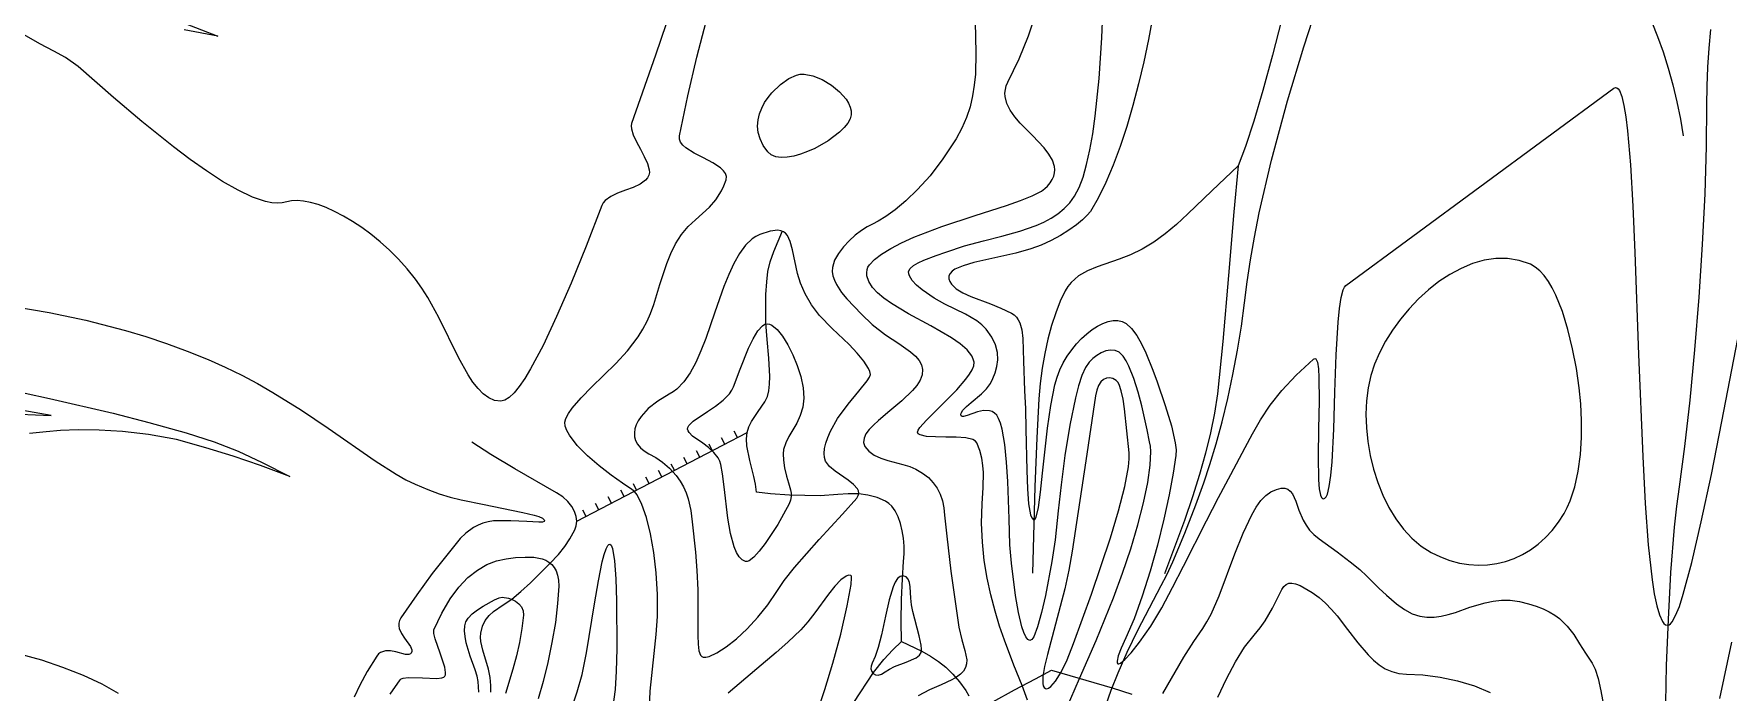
# Model space of a CAD drawing. Header units: millimetres. Extents: x 2 to 2848, y 1 to 2248.
# Drawn here: x 673.4 to 1150, y 1254.6 to 1439.6 of the extents above; entities that cross this region are included whole.
import ezdxf

# ---------------------------------------------------------------- set-up
doc = ezdxf.new("R2010")
doc.units = ezdxf.units.MM
for name, color, linetype in [('1000m', 7, 'CONTINUOUS'), ('100m', 7, 'CONTINUOUS'), ('1500m', 7, 'CONTINUOUS'), ('2000m', 7, 'CONTINUOUS'), ('200m', 7, 'CONTINUOUS'), ('500m', 7, 'CONTINUOUS'), ('上林鉄道', 7, 'CONTINUOUS'), ('州境', 7, 'CONTINUOUS'), ('河川・湖沼', 7, 'CONTINUOUS'), ('津州線', 7, 'CONTINUOUS'), ('纜車・索道', 7, 'CONTINUOUS')]:
    doc.layers.add(name, color=color, linetype=linetype)

msp = doc.modelspace()

# ---------------------------------------------------------------- linework, layer by layer
at = {"layer": '1000m', "color": 1}
for points in [[(938.071941, 1447.15892), (938.377866, 1434.405175), (938.22077, 1428.234492), (937.929056, 1425.183063), (937.443556, 1422.147525), (936.725512, 1419.122839), (935.736166, 1416.103967), (934.436761, 1413.08587), (932.78854, 1410.06351), (929.108304, 1404.46548), (925.466976, 1399.734985), (921.950353, 1395.81039), (918.644229, 1392.630061), (915.634399, 1390.132364), (913.00666, 1388.255665), (910.846805, 1386.938328), (909.24063, 1386.11872), (907.790165, 1385.357052), (906.14494, 1384.297641), (904.408954, 1382.980894), (902.686209, 1381.447216), (901.080705, 1379.737013), (899.696444, 1377.890691), (898.637425, 1375.948654), (898.00765, 1373.95131), (897.948885, 1372.817447), (898.150494, 1371.613063), (898.563441, 1370.377946), (899.13869, 1369.151884), (900.579946, 1366.886078), (902.08197, 1365.13395), (906.151854, 1360.83862), (909.231231, 1357.952181), (912.9787, 1355.03903), (916.719001, 1352.548919), (920.013846, 1350.206099), (921.34765, 1349.032156), (922.394203, 1347.825717), (923.094876, 1346.563674), (923.39104, 1345.22292), (923.24278, 1343.731178), (922.680417, 1342.247688), (921.767905, 1340.774772), (920.569203, 1339.31475), (917.569054, 1336.442676), (914.191621, 1333.650034), (910.948559, 1330.955391), (909.537309, 1329.650623), (908.351521, 1328.377318), (907.455153, 1327.137797), (906.91216, 1325.934381), (906.7865, 1324.769392), (907.14213, 1323.64515), (908.252243, 1322.266311), (909.768199, 1321.197096), (911.584747, 1320.365398), (913.596635, 1319.699111), (917.785423, 1318.574343), (919.75182, 1317.971649), (921.49255, 1317.24594), (923.386456, 1316.132367), (925.010223, 1314.865198), (926.372781, 1313.450015), (927.48306, 1311.892401), (928.34999, 1310.197939), (928.982502, 1308.372211), (929.389525, 1306.420801), (929.57999, 1304.34929), (930.159993, 1298.430591), (931.348597, 1288.618105), (933.53002, 1272.79224), (934.389387, 1269.299888), (935.28725, 1266.261235), (935.796403, 1263.659037), (935.771711, 1262.51622), (935.48964, 1261.47605), (934.882631, 1260.482813), (933.996999, 1259.582766), (932.877889, 1258.759861), (931.57044, 1257.998051), (928.571098, 1256.593526), (925.36011, 1255.24081), (922.126562, 1253.539575)], [(846.512092, 1250.235478), (846.737886, 1254.848162), (847.842169, 1265.432399), (848.4024, 1270.804851), (848.75585, 1275.83146), (848.802884, 1282.045699), (848.465687, 1288.103931), (847.802031, 1293.834762), (846.869684, 1299.066796), (845.726416, 1303.628638), (844.429996, 1307.348893), (843.038194, 1310.056166), (842.324578, 1310.976372), (841.60878, 1311.57906), (838.973048, 1313.288773), (835.807826, 1315.538745), (832.421542, 1318.170055), (829.122628, 1321.023785), (826.219511, 1323.941016), (824.020623, 1326.762828), (823.281649, 1328.08829), (822.834393, 1329.330302), (822.717408, 1330.469001), (822.96925, 1331.48452), (822.96925, 1331.48452), (823.769312, 1332.938608), (824.77182, 1334.393094), (827.282896, 1337.331865), (830.299909, 1340.358031), (833.620291, 1343.528793), (837.041474, 1346.901348), (840.360888, 1350.532896), (843.375966, 1354.480637), (844.706077, 1356.590955), (845.88414, 1358.80177), (846.844664, 1361.043597), (847.743484, 1363.566987), (849.500423, 1369.167329), (851.443777, 1375.020531), (852.575618, 1377.859997), (853.86237, 1380.54433), (855.576828, 1383.233236), (857.475379, 1385.435229), (859.475196, 1387.331123), (861.493455, 1389.101733), (863.44733, 1390.927873), (865.253996, 1392.99036), (866.830628, 1395.470007), (867.506798, 1396.922771), (868.0944, 1398.54763), (868.198869, 1399.468947), (867.946123, 1400.33027), (867.386266, 1401.14031), (866.569401, 1401.907781), (864.36507, 1403.349872), (861.733964, 1404.726246), (859.076918, 1406.106611), (856.794769, 1407.560673), (855.919542, 1408.337123), (855.288351, 1409.158137), (854.951303, 1410.032428), (854.9585, 1410.96871), (857.346221, 1422.195487), (859.882882, 1433.019892), (862.491218, 1443.122606)], [(773.593854, 1254.030479), (776.40139, 1258.00567), (776.711393, 1258.289258), (777.210406, 1258.4878), (778.667968, 1258.677721), (782.668773, 1258.564749), (786.683898, 1258.434367), (788.159361, 1258.602527), (788.67001, 1258.786924), (788.99344, 1259.05419), (789.163809, 1259.483224), (789.19998, 1260.066022), (788.943087, 1261.605412), (787.625894, 1265.5669), (786.215631, 1269.538723), (785.842402, 1271.091032), (785.88607, 1272.12095), (788.095209, 1276.786136), (790.448215, 1280.758015), (792.92005, 1284.072829), (795.485679, 1286.76682), (798.120063, 1288.876229), (800.798166, 1290.437297), (803.49495, 1291.486267), (806.18538, 1292.05938), (808.880174, 1292.37671), (811.538605, 1292.557958), (814.058468, 1292.488816), (816.337556, 1292.054975), (817.354871, 1291.665572), (818.273665, 1291.142128), (819.081162, 1290.470356), (819.764587, 1289.635967), (820.311164, 1288.624672), (820.708117, 1287.422184), (820.942671, 1286.014212), (821.00205, 1284.38647), (821.00205, 1284.38647), (820.713786, 1279.520752), (820.063596, 1274.159439), (819.119835, 1268.549231), (817.950854, 1262.936825), (816.625006, 1257.568919), (815.210644, 1252.692211)], [(893.509839, 1248.197752), (895.902369, 1255.314302), (898.15599, 1262.72088), (900.336776, 1270.851515), (902.172289, 1278.796282), (903.263747, 1284.874349), (903.405837, 1286.688109), (903.354164, 1287.196749), (903.21237, 1287.40488), (902.558087, 1287.435644), (901.858057, 1287.217001), (900.334065, 1286.132448), (898.667019, 1284.353129), (896.883541, 1282.08095), (893.073784, 1276.865647), (891.100751, 1274.326337), (889.11778, 1272.1018), (885.491939, 1268.626378), (882.220085, 1265.762474), (876.76395, 1261.15609), (868.690637, 1254.315872)]]:
    msp.add_lwpolyline(points, dxfattribs=at)
at = {"layer": '100m', "color": 1}
for points in [[(988.013912, 1444.099776), (986.901039, 1437.971064), (985.608064, 1431.773135), (984.149909, 1425.589437), (982.5415, 1419.503417), (980.797761, 1413.598524), (978.933615, 1407.958207), (976.963987, 1402.665913), (974.903801, 1397.80509), (972.76798, 1393.459186), (970.57145, 1389.71165), (969.707323, 1388.638977), (968.376702, 1387.351845), (966.637775, 1385.922546), (964.548733, 1384.423369), (962.167765, 1382.926604), (959.553062, 1381.504543), (956.762814, 1380.229475), (953.85521, 1379.17369), (949.593417, 1377.979078), (945.381786, 1376.987843), (937.797176, 1375.290683), (934.76828, 1374.42235), (932.477711, 1373.432576), (931.663062, 1372.866773), (931.097511, 1372.240157), (930.802562, 1371.54258), (930.79972, 1370.76389), (931.047404, 1369.959671), (931.473341, 1369.224753), (932.804185, 1367.926192), (934.680666, 1366.79495), (936.9912, 1365.757769), (942.468088, 1363.672564), (945.411272, 1362.478025), (948.34217, 1361.08452), (949.112656, 1360.58714), (949.752697, 1359.977437), (950.274878, 1359.254966), (950.691787, 1358.419282), (951.260131, 1356.406492), (951.55842, 1353.935504), (951.747593, 1347.604676), (952.06483, 1339.39829), (952.324265, 1334.204621), (952.464461, 1328.484287), (952.657134, 1316.88853), (952.844609, 1311.725559), (953.182842, 1307.460828), (953.739333, 1304.450563), (954.120518, 1303.527176), (954.58158, 1303.05099), (954.970408, 1303.146593), (955.323867, 1303.785111), (955.953443, 1306.485627), (956.527852, 1310.742007), (957.104636, 1316.143721), (958.495501, 1328.74103), (959.424668, 1335.115564), (960.58638, 1340.99331), (961.194829, 1343.10756), (961.995126, 1345.162615), (962.964607, 1347.141444), (964.080608, 1349.027015), (965.320465, 1350.802298), (966.661515, 1352.450262), (968.081094, 1353.953876), (969.556539, 1355.29611), (971.065185, 1356.459932), (972.58437, 1357.428313), (974.09143, 1358.18422), (975.5637, 1358.710623), (976.978518, 1358.990491), (978.31322, 1359.006794), (979.545142, 1358.742501), (980.65162, 1358.18058), (982.158773, 1356.779332), (983.60216, 1354.81659), (984.954224, 1352.48071), (986.18741, 1349.960052), (988.186918, 1345.117837), (989.38023, 1341.79681), (991.624009, 1335.183949), (993.38082, 1329.386409), (994.451224, 1324.611424), (994.666698, 1322.672151), (994.63578, 1321.06623), (993.910307, 1316.086875), (992.756035, 1309.998092), (991.239055, 1303.151294), (989.425455, 1295.8979), (987.381324, 1288.589324), (985.17275, 1281.576983), (982.865822, 1275.212293), (980.52663, 1269.84667), (979.201362, 1266.955106), (978.388284, 1264.746851), (978.089781, 1263.270749), (978.134241, 1262.82252), (978.308239, 1262.575645), (978.612073, 1262.536231), (979.046041, 1262.710382), (980.305572, 1263.723804), (982.089217, 1265.664755), (984.39936, 1268.58208), (987.54828, 1273.149529), (990.641857, 1278.304557), (993.717446, 1283.94351), (996.812399, 1289.962736), (1003.209806, 1302.727392), (1006.586966, 1309.265516), (1010.1329, 1315.7693), (1014.11252, 1323.322946), (1016.164253, 1327.193863), (1018.468359, 1331.15089), (1021.183152, 1335.211561), (1024.466951, 1339.393411), (1028.478071, 1343.713976), (1033.37483, 1348.19079), (1033.708284, 1348.353692), (1033.993496, 1348.247636), (1034.432442, 1347.300471), (1034.718164, 1345.492937), (1034.877159, 1342.968673), (1034.920956, 1336.344523), (1034.775805, 1328.577145), (1034.653679, 1320.815666), (1034.766551, 1314.209212), (1034.977352, 1311.69822), (1035.326393, 1309.906908), (1035.561034, 1309.326018), (1035.84017, 1308.978914), (1036.167115, 1308.883549), (1036.54518, 1309.05788), (1036.908599, 1309.499724), (1037.235626, 1310.217388), (1037.790427, 1312.406652), (1038.229427, 1315.478614), (1038.572466, 1319.286219), (1039.050036, 1328.520136), (1039.381874, 1338.931956), (1039.726718, 1349.345234), (1040.243307, 1358.583523), (1040.615611, 1362.394407), (1041.090378, 1365.470377), (1041.68745, 1367.664377), (1042.038052, 1368.384682), (1042.42667, 1368.82935), (1117.85649, 1424.33649), (1118.265233, 1424.513975), (1118.65495, 1424.452425), (1119.026307, 1424.159515), (1119.379969, 1423.642915), (1120.03687, 1421.969343), (1120.630979, 1419.493093), (1121.167621, 1416.275549), (1121.652119, 1412.378096), (1122.485985, 1402.788995), (1123.175173, 1391.216863), (1123.762282, 1378.152772), (1124.800648, 1349.512999), (1125.941858, 1320.798251), (1126.657522, 1307.640442), (1127.526689, 1295.937105), (1128.591955, 1286.179313), (1129.211437, 1282.183456), (1129.895918, 1278.858136), (1130.650722, 1276.264739), (1131.481174, 1274.464648), (1131.926432, 1273.881275), (1132.392598, 1273.519247), (1132.880339, 1273.386238), (1133.39032, 1273.48992), (1133.816274, 1273.789738), (1134.26403, 1274.326667), (1135.222198, 1276.081171), (1136.259321, 1278.69206), (1137.369896, 1282.097964), (1139.789386, 1291.049326), (1142.436641, 1302.444284), (1145.267633, 1315.791863), (1148.238335, 1330.60109), (1154.422759, 1362.64059)], [(669.418672, 1332.682093), (678.25435, 1332.32648), (667.043645, 1334.328998)]]:
    msp.add_lwpolyline(points, dxfattribs=at)
at = {"layer": '1500m', "color": 1}
for points in [[(879.80559, 1406.41119), (878.516458, 1408.243154), (877.638054, 1410.073129), (877.13364, 1411.887801), (876.966481, 1413.673858), (877.099841, 1415.417985), (877.496984, 1417.106869), (878.121174, 1418.727196), (878.935674, 1420.265654), (879.903749, 1421.708928), (880.988662, 1423.043704), (883.36206, 1425.334513), (885.761978, 1427.031571), (887.89453, 1428.02837), (888.909792, 1428.234781), (890.037602, 1428.252525), (892.528433, 1427.780114), (895.162164, 1426.727338), (897.733933, 1425.210397), (900.038878, 1423.345494), (901.87214, 1421.248828), (902.547871, 1420.149896), (903.028858, 1419.036599), (903.289493, 1417.923462), (903.30417, 1416.82501), (902.987353, 1415.692927), (902.301376, 1414.488689), (901.292436, 1413.241507), (900.006727, 1411.980591), (896.789789, 1409.534403), (893.020129, 1407.383814), (891.043517, 1406.492396), (889.067312, 1405.76251), (887.13771, 1405.223368), (885.300906, 1404.90418), (883.603096, 1404.834157), (882.090477, 1405.04251), (880.809242, 1405.558451), (879.80559, 1406.41119)], [(894.37145, 1360.429), (892.133222, 1363.43923), (890.340744, 1366.530416), (889.015709, 1369.534237), (888.17981, 1372.28237), (886.773139, 1378.88194), (886.130795, 1381.234726), (885.329878, 1382.944149), (884.823258, 1383.554779), (884.22096, 1384.001185), (883.504306, 1384.282239), (882.654617, 1384.396813), (880.481422, 1384.122009), (877.55195, 1383.16775), (876.468243, 1382.652807), (875.442009, 1381.975479), (873.546417, 1380.175727), (871.834091, 1377.852613), (870.273946, 1375.090257), (868.834899, 1371.97278), (867.485866, 1368.584302), (864.933506, 1361.330821), (862.368194, 1354.002776), (861.002971, 1350.521092), (859.541258, 1347.273127), (857.951972, 1344.343002), (856.204027, 1341.814835), (854.266342, 1339.772748), (853.216632, 1338.960271), (852.10783, 1338.30086), (848.895732, 1336.406821), (846.219768, 1334.289053), (844.168804, 1332.0315), (843.405466, 1330.876537), (842.831702, 1329.718105), (842.458621, 1328.566699), (842.297329, 1327.43281), (842.358935, 1326.326933), (842.654548, 1325.259559), (843.195274, 1324.241182), (843.992223, 1323.282295), (845.056502, 1322.39339), (846.39922, 1321.58496), (848.348738, 1320.500601), (850.253915, 1319.204034), (852.142652, 1317.571037), (854.04285, 1315.47739), (855.182673, 1313.897019), (856.105587, 1312.271315), (856.838387, 1310.615289), (857.407867, 1308.943946), (858.164054, 1305.615349), (858.58851, 1302.40559), (859.479236, 1293.943651), (859.899415, 1288.750685), (860.15187, 1283.31782), (860.153832, 1276.442434), (860.110292, 1270.489204), (860.207572, 1268.099303), (860.45681, 1266.229029), (860.912451, 1264.974744), (861.234687, 1264.60871), (861.62894, 1264.43281), (862.387827, 1264.422379), (863.301558, 1264.623064), (865.52205, 1265.609954), (868.147413, 1267.29783), (871.034644, 1269.591041), (874.040737, 1272.393938), (877.02269, 1275.61087), (879.837499, 1279.146188), (882.34216, 1282.90424), (884.458215, 1285.985066), (887.337196, 1289.598094), (894.258399, 1297.468594), (900.854692, 1304.611412), (904.875, 1309.12222), (905.287427, 1309.821871), (905.43554, 1310.492121), (905.348515, 1311.137864), (905.055529, 1311.763995), (903.96838, 1312.977007), (902.407505, 1314.170319), (898.798228, 1316.65449), (897.216652, 1318.023675), (896.095, 1319.52981), (895.775684, 1320.496494), (895.684192, 1321.675067), (895.81233, 1323.034617), (896.151903, 1324.544231), (896.694715, 1326.172999), (897.432572, 1327.890007), (899.46064, 1331.4651), (902.437412, 1335.51527), (905.44735, 1339.172648), (907.771083, 1342.067789), (908.450819, 1343.11407), (908.68924, 1343.83125), (908.548031, 1344.654387), (908.177824, 1345.571038), (906.860569, 1347.62921), (904.957779, 1349.894421), (902.689759, 1352.255326), (897.939242, 1356.818842), (894.37145, 1360.429)], [(912.94475, 1275.9198), (911.78314, 1270.69706), (910.84766, 1267.086584), (910.01766, 1264.602164), (909.17249, 1262.75759), (908.873633, 1261.912503), (908.850169, 1261.102925), (909.072313, 1260.387299), (909.510278, 1259.824069), (910.134277, 1259.471678), (910.914524, 1259.388571), (911.821234, 1259.63319), (912.82462, 1260.26398), (914.035769, 1261.052447), (915.50487, 1261.751088), (918.73243, 1262.99866), (921.53831, 1264.246233), (922.480311, 1264.944873), (922.95352, 1265.73334), (923.052805, 1266.666776), (922.975413, 1267.771414), (922.420369, 1270.440599), (920.61767, 1277.24272), (920.275672, 1279.148365), (920.090024, 1280.963982), (919.872069, 1284.134405), (919.681906, 1285.393844), (919.332384, 1286.372525), (918.744575, 1287.022765), (917.83955, 1287.29688), (917.043241, 1287.124369), (916.328075, 1286.522573), (915.679831, 1285.527618), (915.08429, 1284.175628), (913.994435, 1280.545038), (912.94475, 1275.9198)]]:
    msp.add_lwpolyline(points, close=True, dxfattribs=at)
msp.add_lwpolyline([(798.506094, 1254.581016), (798.367243, 1257.523274), (798.047331, 1259.107861), (797.46542, 1260.86017), (796.069567, 1264.675035), (794.998191, 1268.437273), (794.66366, 1270.183553), (794.505622, 1271.778554), (794.555868, 1273.176233), (794.84619, 1274.33055), (795.537719, 1275.403025), (796.677604, 1276.543465), (798.126625, 1277.688288), (799.745561, 1278.773915), (802.936303, 1280.513258), (804.229668, 1281.039813), (805.13607, 1281.25285), (806.860962, 1281.008227), (807.88562, 1280.643453), (808.901349, 1280.111349), (809.820346, 1279.407645), (810.554808, 1278.528076), (811.016934, 1277.468373), (811.11892, 1276.22427), (811.11892, 1276.22427), (810.672093, 1272.424695), (809.977227, 1268.573245), (809.100303, 1264.745468), (808.107303, 1261.016914), (806.036997, 1254.159663)], dxfattribs=at)
at = {"layer": '2000m', "color": 1}
msp.add_lwpolyline([(873.54586, 1291.29614), (872.586987, 1291.769071), (871.742676, 1292.642419), (871.003446, 1293.865557), (870.359819, 1295.387856), (869.321454, 1299.127428), (868.551743, 1303.45611), (867.514932, 1312.260706), (867.096158, 1315.926572), (866.64269, 1318.56145), (866.322103, 1319.515848), (865.870129, 1320.398545), (864.654185, 1321.97209), (863.159186, 1323.328595), (861.549466, 1324.514567), (858.643185, 1326.560954), (857.675286, 1327.514385), (857.384542, 1327.994008), (857.24999, 1328.48332), (857.328733, 1328.994916), (857.644282, 1329.537518), (858.866431, 1330.71574), (862.839315, 1333.444254), (865.112561, 1334.994546), (867.258682, 1336.668861), (869.038933, 1338.467199), (869.71725, 1339.412877), (870.21457, 1340.38956), (872.09146, 1345.39184), (874.414835, 1351.237476), (875.681942, 1353.902946), (876.986257, 1356.090925), (878.302975, 1357.571971), (878.958233, 1357.975693), (879.60729, 1358.11664), (880.27398, 1358.004696), (880.978264, 1357.679974), (882.46396, 1356.458861), (883.993064, 1354.586624), (885.494263, 1352.19659), (886.896243, 1349.422083), (888.127691, 1346.396429), (889.117295, 1343.252953), (889.79374, 1340.12498), (889.983652, 1337.226191), (889.651114, 1334.645212), (888.931002, 1332.327782), (887.958192, 1330.219641), (885.793982, 1326.414187), (884.872334, 1324.608354), (884.23749, 1322.79477), (884.129991, 1321.565287), (884.233759, 1319.769214), (884.548807, 1317.616551), (885.07515, 1315.3173), (885.696777, 1313.368812), (886.249746, 1311.461822), (886.398343, 1310.50253), (886.407205, 1309.52798), (886.235476, 1308.529628), (885.8423, 1307.49893), (882.652488, 1301.674604), (879.12783, 1296.329859), (877.43305, 1294.166784), (875.886298, 1292.518952), (874.564819, 1291.518143), (874.012696, 1291.301554), (873.54586, 1291.29614)], close=True, dxfattribs=at)
at = {"layer": '200m', "color": 1}
for points in [[(963.843092, 1250.01277), (967.543155, 1258.422756), (972.169296, 1269.053847), (977.05674, 1281.0471), (979.617759, 1287.994809), (981.915758, 1294.897927), (983.897275, 1301.5705), (985.508851, 1307.826578), (986.697027, 1313.480207), (987.408342, 1318.345437), (987.589336, 1322.236315), (987.464257, 1323.758263), (987.18655, 1324.96689), (986.506314, 1328.343022), (985.065734, 1335.060435), (984.048704, 1338.931825), (982.827655, 1342.750178), (981.397941, 1346.219376), (980.603385, 1347.730505), (979.75492, 1349.0433), (978.706538, 1350.091929), (977.525946, 1350.633793), (976.259452, 1350.74222), (974.953366, 1350.49054), (973.653997, 1349.95208), (972.407653, 1349.20017), (971.260645, 1348.308137), (970.25928, 1347.34931), (969.194832, 1345.801312), (968.188076, 1343.545343), (967.239903, 1340.688107), (966.3512, 1337.336309), (964.755768, 1329.575841), (963.408896, 1321.117574), (962.317702, 1312.815141), (961.489302, 1305.522177), (960.64935, 1297.37919), (959.70209, 1291.255817), (957.930605, 1281.722976), (956.864133, 1276.978189), (955.74563, 1272.941255), (954.626438, 1270.132248), (954.082629, 1269.350739), (953.5579, 1269.07124), (952.954617, 1269.342396), (952.37735, 1270.125902), (951.827676, 1271.352238), (951.307172, 1272.951883), (950.359979, 1276.993013), (949.548388, 1281.693123), (948.382467, 1290.845598), (947.91033, 1295.95995), (947.699475, 1303.330741), (947.358598, 1313.789781), (947.021022, 1319.204708), (946.508887, 1324.224471), (945.77484, 1328.459997), (945.309802, 1330.162085), (944.77153, 1331.52221), (944.236685, 1332.381597), (943.611775, 1333.007208), (942.91263, 1333.425799), (942.155078, 1333.664127), (940.528072, 1333.707019), (938.857394, 1333.349938), (935.89156, 1332.292067), (934.849676, 1332.019384), (934.494395, 1332.040754), (934.27066, 1332.20294), (934.142194, 1332.567716), (934.185809, 1332.963353), (934.71486, 1333.844401), (935.708967, 1334.840467), (937.019289, 1335.945938), (939.993196, 1338.462626), (941.359094, 1339.862612), (942.44583, 1341.34954), (943.175102, 1342.731275), (943.817271, 1344.318725), (944.290605, 1346.084424), (944.513369, 1348.000901), (944.40383, 1350.040688), (943.880254, 1352.176316), (942.860909, 1354.380317), (941.26406, 1356.62522), (940.04167, 1357.854893), (938.622144, 1358.953828), (935.452853, 1360.817458), (929.6215, 1363.6136), (926.633495, 1365.332398), (923.21019, 1367.660931), (921.678184, 1368.948205), (920.448813, 1370.261139), (919.65923, 1371.557477), (919.47222, 1372.186216), (919.44659, 1372.79496), (919.851759, 1373.652029), (920.796548, 1374.479911), (922.140042, 1375.268299), (923.741329, 1376.006883), (927.15362, 1377.293408), (929.90611, 1378.25702), (935.202443, 1380.018872), (940.509573, 1381.45647), (945.712629, 1382.761825), (950.696738, 1384.126951), (955.347028, 1385.74386), (957.511094, 1386.706737), (959.548628, 1387.804565), (961.445272, 1389.061344), (963.186666, 1390.501077), (964.758452, 1392.147765), (966.14627, 1394.02541), (967.380186, 1396.371042), (968.501884, 1399.361038), (969.514426, 1402.928417), (970.420876, 1407.006199), (971.224296, 1411.527404), (971.927751, 1416.425052), (973.047015, 1427.081753), (973.803172, 1438.44046), (974.220727, 1449.965332)], [(715.968343, 1442.481649), (725.1414, 1438.97946), (715.65357, 1440.698964)], [(664.097601, 1340.068852), (677.754653, 1337.105281), (695.629977, 1332.943355), (705.68549, 1330.360148), (716.23877, 1327.41392), (724.058293, 1324.911711), (730.814039, 1322.261002), (737.568313, 1319.122985), (745.38342, 1315.15885), (737.129616, 1318.237841), (729.417531, 1320.872476), (721.722278, 1323.262044), (713.51897, 1325.60583), (705.645062, 1327.016143), (698.339225, 1327.851309), (691.702514, 1328.227765), (685.835986, 1328.26195), (680.840696, 1328.070303), (676.8177, 1327.769261), (672.09281, 1327.30475)], [(991.0028, 1254.196085), (996.877078, 1264.383947), (999.664704, 1268.790362), (1002.19889, 1272.48468), (1003.369903, 1274.311479), (1004.517719, 1276.479221), (1006.76657, 1281.610592), (1011.236829, 1293.468254), (1013.549482, 1299.286763), (1015.974649, 1304.426536), (1017.243681, 1306.600056), (1018.55795, 1308.433682), (1019.923159, 1309.870679), (1021.34501, 1310.85431), (1022.914771, 1311.540524), (1024.20871, 1311.872104), (1025.265299, 1311.88186), (1026.123011, 1311.602599), (1026.820318, 1311.067129), (1027.395693, 1310.308259), (1028.334537, 1308.251548), (1029.247324, 1305.694931), (1030.441833, 1302.900872), (1031.240915, 1301.496823), (1032.225845, 1300.131837), (1033.435096, 1298.838724), (1034.90714, 1297.65029), (1039.976176, 1294.035839), (1043.668121, 1291.229994), (1046.336137, 1289.0188), (1048.333386, 1287.188301), (1051.728229, 1283.81357), (1053.832145, 1281.841428), (1056.67794, 1279.39416), (1058.932265, 1277.762036), (1061.104881, 1276.628697), (1063.210678, 1275.935023), (1065.264547, 1275.621896), (1067.281379, 1275.630197), (1069.276063, 1275.900808), (1071.263491, 1276.37461), (1073.258554, 1276.992484), (1077.331143, 1278.423975), (1081.612956, 1279.722332), (1083.869548, 1280.173789), (1086.223117, 1280.414607), (1088.688554, 1280.385667), (1091.28075, 1280.02785), (1093.787627, 1279.439291), (1096.005117, 1278.761013), (1097.960123, 1277.998225), (1099.679546, 1277.156139), (1101.19029, 1276.239962), (1102.519258, 1275.254905), (1104.739475, 1273.098991), (1106.55542, 1270.730074), (1108.182314, 1268.189831), (1109.83538, 1265.51994), (1111.72984, 1262.76208), (1111.72984, 1262.76208), (1112.616773, 1261.027679), (1113.425992, 1258.393242), (1114.179519, 1254.972122), (1114.899377, 1250.877675)], [(1147.66477, 1252.758867), (1151.068705, 1268.577315)]]:
    msp.add_lwpolyline(points, dxfattribs=at)
msp.add_lwpolyline([(1103.84676, 1304.80515), (1104.743145, 1306.489318), (1105.54036, 1308.311645), (1106.850237, 1312.312239), (1107.802301, 1316.68986), (1108.42246, 1321.327435), (1108.736625, 1326.107893), (1108.770705, 1330.914161), (1108.55061, 1335.629168), (1108.10225, 1340.13584), (1107.301758, 1345.564384), (1106.247632, 1351.08149), (1104.936022, 1356.48703), (1103.363075, 1361.580875), (1101.524942, 1366.162895), (1100.505226, 1368.199431), (1099.41777, 1370.032963), (1098.262092, 1371.638473), (1097.03771, 1372.990947), (1095.744143, 1374.065368), (1094.38091, 1374.83672), (1091.192045, 1375.920184), (1087.942893, 1376.441529), (1084.659096, 1376.440136), (1081.366292, 1375.955385), (1078.09012, 1375.026656), (1074.85622, 1373.693329), (1071.690231, 1371.994787), (1068.617792, 1369.970407), (1065.664544, 1367.659573), (1062.856124, 1365.101663), (1060.218173, 1362.336058), (1057.776329, 1359.402139), (1055.556233, 1356.339286), (1053.583523, 1353.18688), (1051.883839, 1349.984301), (1050.48282, 1346.77093), (1049.441295, 1343.56119), (1048.701066, 1340.122237), (1048.255752, 1336.500387), (1048.098972, 1332.741956), (1048.224343, 1328.893259), (1048.625485, 1325.000614), (1049.296017, 1321.110336), (1050.229556, 1317.26874), (1051.419722, 1313.522143), (1052.860134, 1309.916861), (1054.544409, 1306.499209), (1056.466168, 1303.315504), (1058.619027, 1300.412062), (1060.996607, 1297.835198), (1063.592525, 1295.631229), (1066.4004, 1293.84647), (1069.063178, 1292.568562), (1071.737898, 1291.573889), (1074.41279, 1290.857838), (1077.076086, 1290.415797), (1079.716013, 1290.243153), (1082.320804, 1290.335294), (1084.878687, 1290.687607), (1087.377892, 1291.295481), (1089.806651, 1292.154303), (1092.153192, 1293.25946), (1094.405746, 1294.60634), (1096.552543, 1296.19033), (1098.581813, 1298.006819), (1100.481786, 1300.051193), (1102.240691, 1302.318841), (1103.84676, 1304.80515)], close=True, dxfattribs=at)
at = {"layer": '500m', "color": 1}
for points in [[(854.343841, 1451.59192), (848.249468, 1433.606968), (841.53356, 1414.40354), (841.400159, 1413.71456), (841.442644, 1412.940207), (841.954473, 1411.183814), (842.867453, 1409.23123), (843.979986, 1407.179325), (845.090478, 1405.124967), (845.997334, 1403.165026), (846.498956, 1401.396371), (846.534806, 1400.614047), (846.39375, 1399.91587), (846.00778, 1399.169772), (845.444752, 1398.507861), (843.888469, 1397.388722), (841.926802, 1396.462704), (839.761652, 1395.63406), (837.594921, 1394.807042), (835.62851, 1393.885901), (834.064319, 1392.77489), (833.49615, 1392.118261), (833.10425, 1391.37826), (828.719702, 1379.969785), (824.478769, 1369.489569), (820.429734, 1360.120346), (816.620878, 1352.044851), (813.100481, 1345.445818), (811.463544, 1342.757079), (809.916827, 1340.505981), (808.466366, 1338.715365), (807.118196, 1337.408073), (805.878352, 1336.606948), (804.75287, 1336.33483), (802.994981, 1336.578202), (801.345993, 1337.279174), (799.789936, 1338.394034), (798.31084, 1339.879069), (796.892738, 1341.690565), (795.519658, 1343.78481), (792.844691, 1348.646691), (787.332381, 1359.840055), (784.239528, 1365.472128), (782.553035, 1368.144015), (780.75187, 1370.66152), (778.387957, 1373.570637), (775.926925, 1376.289384), (773.39247, 1378.814223), (770.808287, 1381.141616), (768.198071, 1383.268025), (765.585518, 1385.189911), (762.994323, 1386.903736), (760.448181, 1388.405961), (757.970788, 1389.693049), (755.585838, 1390.76146), (753.317027, 1391.607657), (751.18805, 1392.2281), (749.222603, 1392.619253), (747.44438, 1392.777576), (745.877077, 1392.699531), (744.54439, 1392.38158), (743.259343, 1392.064376), (741.828574, 1391.982472), (740.263102, 1392.122051), (738.573943, 1392.469296), (734.868637, 1393.731516), (730.800793, 1395.658595), (726.458551, 1398.139997), (721.93005, 1401.065185), (717.303428, 1404.323624), (712.666825, 1407.804778), (703.71623, 1414.993081), (695.783377, 1421.745804), (685.79134, 1430.40735), (682.238361, 1432.930569), (678.990872, 1434.762973), (675.0198, 1436.83571), (669.296073, 1440.07993)], [(952.896571, 1252.362045), (951.377923, 1256.481049), (949.073701, 1262.137406), (946.393801, 1269.160202), (945.041064, 1273.130604), (943.748119, 1277.378522), (942.566201, 1281.882592), (941.546549, 1286.62145), (940.740399, 1291.573731), (940.198988, 1296.718071), (939.973552, 1302.033105), (940.11533, 1307.49747), (940.410875, 1312.06217), (940.482729, 1316.273735), (940.332822, 1318.324667), (940.004651, 1320.380405), (939.457437, 1322.471979), (938.6504, 1324.63042), (938.242931, 1325.148653), (937.554518, 1325.542642), (935.50309, 1326.02684), (932.832572, 1326.22093), (929.879419, 1326.262825), (926.980085, 1326.29044), (924.471025, 1326.44169), (922.688695, 1326.854488), (922.175196, 1327.202067), (921.96955, 1327.66675), (922.127545, 1328.203782), (922.628338, 1328.956812), (924.459816, 1331.004736), (930.052845, 1336.52515), (933.020396, 1339.57313), (935.572637, 1342.529952), (936.568954, 1343.907849), (937.312568, 1345.18336), (937.753855, 1346.329955), (937.84319, 1347.3211), (937.637511, 1348.204109), (937.233434, 1349.077187), (935.891848, 1350.798272), (933.941949, 1352.493794), (931.507255, 1354.173194), (925.677547, 1357.521384), (919.39086, 1360.91836), (914.586525, 1363.79415), (912.488785, 1365.276431), (910.684886, 1366.795249), (909.242994, 1368.355813), (908.231275, 1369.963333), (907.717895, 1371.623019), (907.669384, 1372.474052), (907.77102, 1373.34008), (908.004478, 1374.012647), (908.42756, 1374.710489), (909.803758, 1376.170082), (911.821931, 1377.695029), (914.404395, 1379.2615), (917.473469, 1380.845666), (920.951469, 1382.423696), (928.82352, 1385.46603), (938.143866, 1388.527446), (947.016651, 1391.369356), (950.902819, 1392.737251), (954.218228, 1394.085374), (956.809924, 1395.425426), (957.78658, 1396.096083), (958.52495, 1396.76911), (959.292012, 1397.718848), (959.863784, 1398.65577), (960.252598, 1399.580931), (960.470786, 1400.495383), (960.53068, 1401.40018), (960.444611, 1402.296376), (959.883912, 1404.067175), (958.887341, 1405.816209), (957.553552, 1407.551905), (954.268933, 1411.016989), (950.819281, 1414.529845), (949.279201, 1416.325257), (947.993822, 1418.157893), (947.061799, 1420.036181), (946.581783, 1421.968548), (946.542108, 1422.957645), (946.652429, 1423.963422), (946.925079, 1424.986933), (947.37239, 1426.02923), (950.537063, 1432.610463), (953.203168, 1439.057157), (955.350886, 1445.384847)], [(668.300062, 1362.875965), (677.626319, 1361.326453), (688.006429, 1359.131906), (699.129469, 1356.234276), (704.872426, 1354.503666), (710.68452, 1352.575517), (716.526887, 1350.442574), (722.36066, 1348.09758), (727.183816, 1345.949929), (731.825281, 1343.671706), (736.290287, 1341.289551), (740.584065, 1338.830107), (748.678866, 1333.785917), (756.151539, 1328.752269), (769.397918, 1319.569134), (775.255334, 1315.845914), (778.01091, 1314.294637), (780.65804, 1312.98577), (784.178619, 1311.492213), (787.426529, 1310.319215), (790.519411, 1309.39071), (793.574906, 1308.630626), (800.0443, 1307.311451), (807.77584, 1305.75314), (810.949395, 1305.085039), (814.141302, 1304.323916), (815.457916, 1303.910199), (816.435651, 1303.4753), (816.960019, 1303.01991), (817.016412, 1302.784747), (816.91653, 1302.54472), (816.422851, 1302.375192), (815.380243, 1302.341275), (812.008064, 1302.51661), (807.519643, 1302.743395), (802.63463, 1302.6943), (801.14313, 1302.485492), (799.697982, 1302.072223), (798.323043, 1301.497837), (797.042172, 1300.805679), (794.858065, 1299.24142), (793.33652, 1297.7262), (785.456774, 1287.8803), (781.054115, 1281.954673), (776.61981, 1275.46157), (776.233883, 1274.704698), (776.046229, 1273.957397), (776.030625, 1273.221575), (776.160846, 1272.499137), (776.753869, 1271.102038), (777.615506, 1269.781346), (779.305451, 1267.43018), (779.714174, 1266.4302), (779.717688, 1265.980782), (779.55234, 1265.56762), (779.274447, 1265.299804), (778.895822, 1265.1635), (777.885029, 1265.197154), (775.189799, 1265.871559), (773.699955, 1266.159198), (772.245019, 1266.178387), (770.922289, 1265.752569), (770.340906, 1265.31761), (769.82906, 1264.70519), (767.144689, 1260.40847), (765.059447, 1256.57039), (763.442367, 1253.164648)], [(822.983536, 1245.192124), (826.20591, 1254.67309), (827.572132, 1259.52363), (828.828326, 1265.664924), (831.10871, 1279.431081), (832.181941, 1285.861601), (833.243227, 1291.194186), (833.777052, 1293.262136), (834.317086, 1294.831663), (834.866394, 1295.82812), (835.145483, 1296.08812), (835.42804, 1296.17686), (835.794415, 1295.849707), (836.122101, 1294.912892), (836.662966, 1291.478127), (837.053749, 1286.408274), (837.297565, 1280.23904), (837.356757, 1266.745265), (837.178362, 1260.492141), (836.86546, 1255.28247), (836.183975, 1249.847201)], [(1006.458966, 1253.122835), (1008.863821, 1258.352712), (1011.366137, 1263.059915), (1013.960076, 1267.175788), (1016.6398, 1270.63168), (1018.320359, 1272.686112), (1019.713677, 1274.644667), (1021.809238, 1278.206766), (1023.267774, 1281.18322), (1024.430577, 1283.439275), (1025.007733, 1284.255041), (1025.638941, 1284.840174), (1026.366861, 1285.177829), (1027.234156, 1285.251162), (1028.283486, 1285.043328), (1029.557515, 1284.537482), (1032.95031, 1282.56438), (1034.893394, 1281.143542), (1036.695993, 1279.552824), (1038.380042, 1277.828314), (1039.967477, 1276.006102), (1042.940247, 1272.212925), (1045.78979, 1268.462004), (1048.691591, 1265.04205), (1050.216928, 1263.546408), (1051.821136, 1262.241774), (1053.526152, 1261.164237), (1055.35391, 1260.349887), (1057.326348, 1259.834812), (1059.4654, 1259.6551), (1064.101839, 1259.446794), (1068.964728, 1258.824779), (1073.862457, 1257.793409), (1078.603411, 1256.357041), (1082.99598, 1254.520029)], [(669.586323, 1265.267088), (675.47669, 1263.617835), (681.435242, 1261.639009), (687.195247, 1259.383689), (692.489974, 1256.904955), (697.052689, 1254.255886)]]:
    msp.add_lwpolyline(points, dxfattribs=at)
msp.add_lwpolyline([(965.86142, 1268.24688), (970.856295, 1282.124473), (976.202988, 1297.978874), (978.502016, 1305.569792), (980.281501, 1312.36181), (981.338942, 1317.923894), (981.533615, 1320.109013), (981.47184, 1321.82501), (980.799589, 1328.032789), (980.168512, 1334.218944), (979.773806, 1336.962022), (979.275862, 1339.289427), (978.636838, 1341.064402), (978.252595, 1341.701991), (977.81889, 1342.15019), (976.894787, 1342.690564), (975.978665, 1342.921134), (975.094727, 1342.842945), (974.267176, 1342.457043), (973.520218, 1341.764471), (972.878055, 1340.766277), (972.364891, 1339.463505), (972.00493, 1337.8572), (969.304579, 1319.548809), (965.47103, 1294.16197), (964.503436, 1288.856068), (963.342905, 1283.601689), (960.793827, 1273.664064), (958.525381, 1265.182225), (957.71564, 1261.747577), (957.23915, 1258.9893), (957.191174, 1257.002185), (957.331581, 1256.314487), (957.572604, 1255.83706), (957.907509, 1255.574679), (958.32956, 1255.532117), (958.832022, 1255.714149), (959.408161, 1256.125549), (960.754528, 1257.655548), (962.31478, 1260.160308), (964.035038, 1263.678021), (965.86142, 1268.24688)], close=True, dxfattribs=at)
at = {"layer": '上林鉄道', "color": 6}
msp.add_lwpolyline([(801.936972, 1254.586838), (801.929437, 1256.484745), (801.710654, 1258.687662), (801.23997, 1261.07876), (799.696304, 1266.343554), (799.138249, 1268.846394), (799.027319, 1270.020035), (799.07213, 1271.12453), (799.539636, 1273.084211), (800.352294, 1274.733354), (801.426686, 1276.118658), (802.679392, 1277.286825), (805.386077, 1279.158546), (807.805, 1280.72212), (810.399809, 1282.853158), (813.045839, 1285.316224), (818.50462, 1290.70931), (820.925989, 1293.230954), (822.734981, 1295.479822), (824.183998, 1297.710207), (825.52544, 1300.1764), (825.947233, 1301.335052), (826.087414, 1302.611329), (825.934717, 1303.967492), (825.477879, 1305.365802), (824.705633, 1306.768522), (823.606715, 1308.137912), (822.169859, 1309.436235), (820.3838, 1310.62575), (808.632286, 1317.349252), (801.927788, 1321.346812), (796.52999, 1324.84449)], dxfattribs=at)
at = {"layer": '州境', "color": 1}
for points in [[(917.48604, 1268.81008), (917.374575, 1274.528765), (917.448214, 1280.597861), (917.680273, 1286.386069), (918.04407, 1291.26209), (918.175534, 1293.410598), (918.149026, 1295.610764), (917.964617, 1297.808791), (917.622375, 1299.950884), (917.122371, 1301.983245), (916.464674, 1303.852079), (915.649354, 1305.503589), (914.67648, 1306.88398), (913.925563, 1307.585197), (912.966365, 1308.214065), (910.60729, 1309.24598), (907.967588, 1309.962182), (905.41559, 1310.34513), (902.470404, 1310.336354), (899.53399, 1310.134645), (894.56445, 1309.78385), (885.981759, 1309.982632), (880.620498, 1310.296884), (876.69748, 1310.81284), (876.381401, 1312.986469), (875.905275, 1315.205042), (874.77982, 1319.64109), (873.935, 1323.849123), (873.809667, 1325.782678), (873.9847, 1327.55728), (874.487865, 1329.168542), (875.238777, 1330.660316), (877.141819, 1333.438874), (879.009781, 1336.199894), (879.716844, 1337.669748), (880.15862, 1339.25032), (880.344979, 1341.113898), (880.369097, 1343.337037), (880.088464, 1348.44105), (879.632434, 1353.720458), (879.31672, 1358.33336), (879.31672, 1366.31971), (879.527196, 1369.896318), (879.87799, 1372.83273), (880.521104, 1375.536748), (881.515013, 1378.46878), (883.99394, 1384.24514)], [(904.070587, 1251.659242), (909.6078, 1260.04999), (912.472344, 1263.761009), (914.998985, 1266.512033), (917.48605, 1268.81006)], [(917.48605, 1268.81006), (923.123492, 1266.086428), (925.585575, 1264.695011), (927.850547, 1263.202426), (929.948895, 1261.547601), (931.911104, 1259.669459), (933.76766, 1257.506927), (935.54905, 1254.99893), (936.366332, 1253.504313)], [(943.167033, 1251.850667), (949.209613, 1255.248295), (955.179408, 1258.323693), (959.64499, 1260.74191), (976.70854, 1255.74729), (982.229, 1254.038476)]]:
    msp.add_lwpolyline(points, dxfattribs=at)
at = {"layer": '河川・湖沼', "color": 4}
for points in [[(1027.705565, 1456.646986), (1021.792625, 1433.603644), (1019.077154, 1423.675238), (1016.553605, 1415.063292), (1014.245419, 1407.958518), (1012.17604, 1402.55163), (1010.934634, 1389.59939), (1009.435824, 1371.671583), (1007.835746, 1353.154669), (1006.29054, 1338.43511), (1005.4567, 1332.956346), (1004.358861, 1327.414818), (1002.982181, 1321.720672), (1001.311818, 1315.784054), (999.332927, 1309.51511), (997.030668, 1302.823987), (991.39667, 1287.81579)], [(1145.05388, 1440.790365), (1144.536681, 1435.541495), (1144.160527, 1430.252092), (1143.945739, 1424.930409), (1143.91264, 1419.5847), (1143.84939, 1407.90471), (1143.433368, 1394.64617), (1142.712272, 1380.351393), (1141.733796, 1365.562691), (1140.545638, 1350.822378), (1139.195494, 1336.672767), (1137.731059, 1323.65617), (1136.20003, 1312.3149), (1135.473198, 1306.88197), (1134.837095, 1300.981288), (1133.812877, 1288.228286), (1133.078988, 1274.959142), (1132.587041, 1262.077105), (1132.135418, 1241.087342), (1132.0709, 1232.48498)], [(1012.17602, 1402.55163), (1004.770785, 1395.471899), (998.026394, 1388.983152), (994.797004, 1386.064202), (991.606811, 1383.417563), (988.413811, 1381.084755), (985.176, 1379.1073), (981.894288, 1377.528414), (978.642033, 1376.268045), (972.492539, 1374.129339), (969.728625, 1372.964244), (967.260818, 1371.544149), (966.158786, 1370.69367), (965.155779, 1369.725674), (964.260129, 1368.622238), (963.48017, 1367.36544), (962.092978, 1364.481787), (960.816347, 1361.225915), (959.661673, 1357.653739), (958.640355, 1353.821173), (957.763791, 1349.784128), (957.043378, 1345.598521), (956.490516, 1341.320264), (956.1166, 1337.00527), (955.53634, 1326.044498), (954.982385, 1312.321251), (954.33927, 1287.98803)]]:
    msp.add_lwpolyline(points, dxfattribs=at)
at = {"layer": '津州線', "color": 1}
for points in [[(978.37133, 1260.02202), (980.953027, 1265.809174), (983.929072, 1271.994352), (987.161239, 1278.316725), (990.5113, 1284.51546), (992.084387, 1287.569706), (993.754428, 1291.184579), (997.147555, 1299.294735), (1000.215047, 1307.242988), (1002.48127, 1313.4264), (1004.212389, 1318.575221), (1005.938266, 1324.325623), (1007.618727, 1330.544991), (1009.2136, 1337.100707), (1010.682713, 1343.860157), (1011.985894, 1350.690723), (1013.082971, 1357.459789), (1013.93377, 1364.03474), (1014.666866, 1369.906532), (1015.59737, 1376.043404), (1016.738285, 1382.487281), (1018.102616, 1389.280089), (1021.55354, 1404.080199), (1026.05417, 1420.77914), (1030.613371, 1436.000757), (1036.802086, 1455.031212)], [(978.37133, 1260.02202), (980.953027, 1265.809174), (983.929072, 1271.994352), (987.161239, 1278.316725), (990.5113, 1284.51546), (992.084387, 1287.569706), (993.754428, 1291.184579), (997.147555, 1299.294735), (1000.215047, 1307.242988), (1002.48127, 1313.4264), (1004.212389, 1318.575221), (1005.938266, 1324.325623), (1007.618727, 1330.544991), (1009.2136, 1337.100707), (1010.682713, 1343.860157), (1011.985894, 1350.690723), (1013.082971, 1357.459789), (1013.93377, 1364.03474), (1014.666866, 1369.906532), (1015.59737, 1376.043404), (1016.738285, 1382.487281), (1018.102616, 1389.280089), (1021.55354, 1404.080199), (1026.05417, 1420.77914), (1030.613371, 1436.000757), (1036.802086, 1455.031212)], [(974.80033, 1250.51603), (976.421351, 1255.158153), (978.37133, 1260.02202)]]:
    msp.add_lwpolyline(points, dxfattribs=at)
at = {"layer": '津州線', "color": 7}
msp.add_lwpolyline([(1128.505312, 1442.932612), (1130.129553, 1438.873817), (1131.679249, 1434.53052), (1133.1259, 1429.97043), (1134.441002, 1425.261253), (1135.596055, 1420.470696), (1136.562555, 1415.666466), (1137.312, 1410.91627)], dxfattribs=at)
at = {"layer": '纜車・索道', "color": 6}
for points in [[(826.08744, 1302.59157), (873.9847, 1327.55729)], [(867.76554, 1324.31542), (866.84112, 1326.08896)], [(871.31262, 1326.16426), (870.38819, 1327.93779)], [(857.12433, 1318.76891), (856.1999, 1320.54244)], [(860.6714, 1320.61774), (859.74697, 1322.39128)], [(864.21847, 1322.46658), (863.29404, 1324.24012)], [(850.03018, 1315.07124), (849.10575, 1316.84478)], [(853.57725, 1316.92008), (852.65282, 1318.69361)], [(839.38896, 1309.52473), (838.46453, 1311.29826)], [(842.93604, 1311.37356), (842.01161, 1313.1471)], [(846.48311, 1313.2224), (845.55868, 1314.99594)], [(832.29482, 1305.82705), (831.37039, 1307.60059)], [(835.84189, 1307.67589), (834.91746, 1309.44943)], [(828.74774, 1303.97821), (827.82332, 1305.75175)]]:
    msp.add_lwpolyline(points, dxfattribs=at)

doc.saveas('drawing.dxf')
